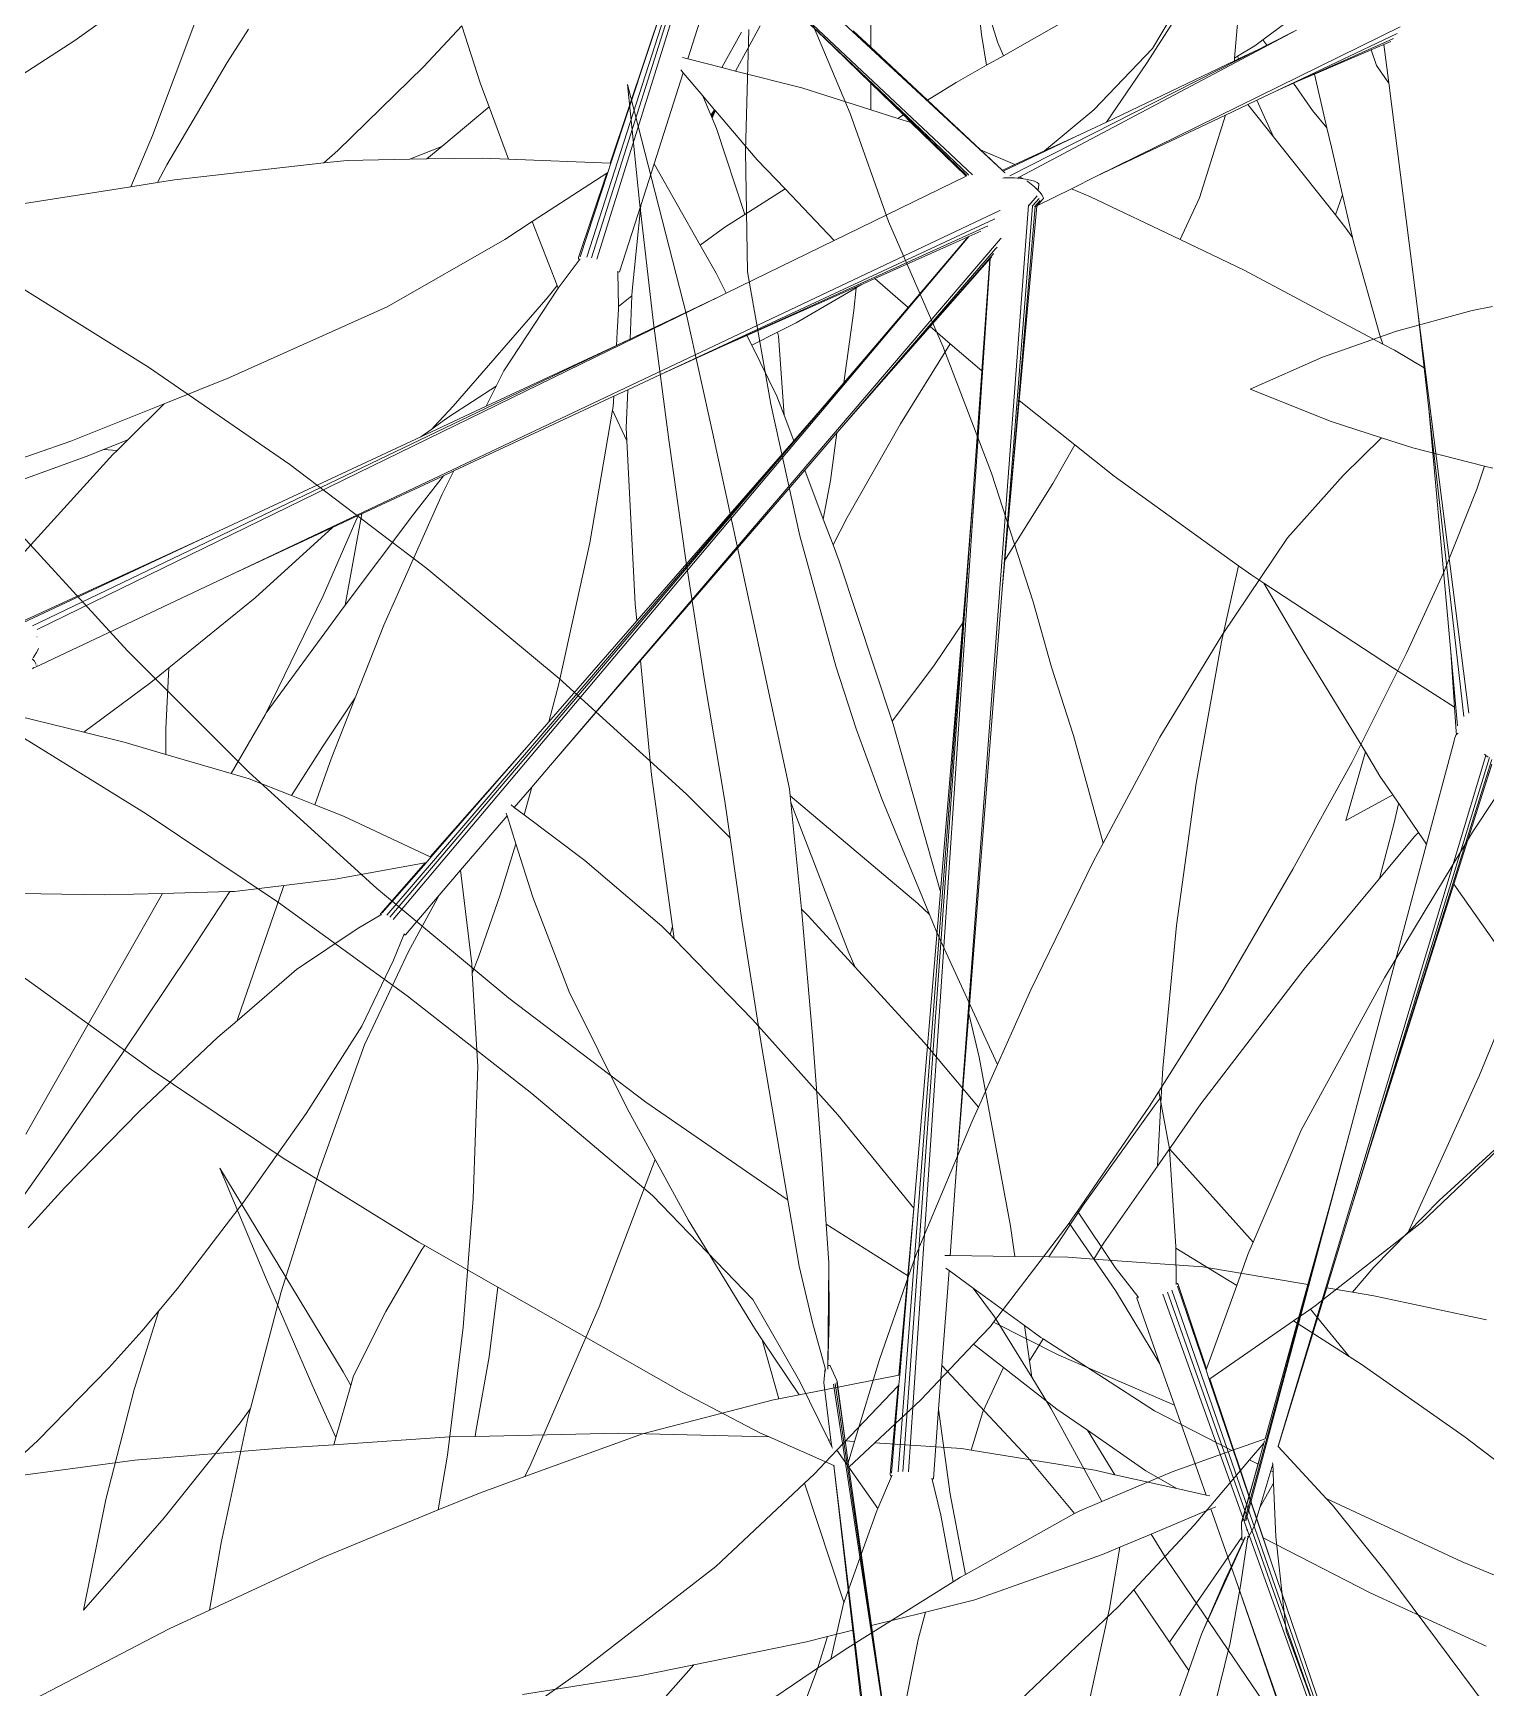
# Model space of a CAD drawing. Header units: millimetres. Extents: x 17 to 218440, y 21 to 53693.
# Drawn here: x 41311.8 to 41479, y 18580.3 to 18770.7 of the extents above; entities that cross this region are included whole.
import ezdxf

# ---------------------------------------------------------------- set-up
doc = ezdxf.new("R2010")
doc.units = ezdxf.units.MM
doc.header["$MEASUREMENT"] = 0
doc.layers.add('Edges', color=7, linetype='Continuous', lineweight=18)

# ---------------------------------------------------------------- blocks, each defined once
blk = doc.blocks.new('BAMBOOPLAN')
at = {"layer": 'Edges'}
for p, q in [((-4.2248, 10.5504), (-4.1004, 10.4109)), ((-4.3031, 10.4874), (-4.243, 10.2965)), ((-3.0276, 10.4385), (-2.998, 10.4555)), ((-3.1343, 10.366), (-3.0276, 10.4385)), ((-4.1004, 10.4109), (-3.9826, 10.2637)), ((-3.2353, 10.2854), (-3.1343, 10.366)), ((-4.4623, 10.3367), (-4.3805, 10.1607)), ((-4.2467, 10.01), (-4.4623, 10.3367)), ((-4.243, 10.2965), (-4.1749, 10.1099)), ((-3.9826, 10.2637), (-3.8317, 10.099)), ((-3.3306, 10.1968), (-3.2353, 10.2854)), ((-3.3306, 10.1968), (-3.1871, 10.1904)), ((-3.1871, 10.1904), (-3.1002, 10.192)), ((-3.1002, 10.192), (-3.1397, 10.1126)), ((-3.1002, 10.192), (-3.0463, 10.1929)), ((-3.0463, 10.1929), (-2.9252, 10.2031)), ((-2.9252, 10.2031), (-2.9108, 10.2043)), ((-2.9252, 10.2031), (-2.9248, 10.1633)), ((-4.3805, 10.1607), (-4.2954, 9.9837)), ((-2.9248, 10.1633), (-2.9312, 10.0162)), ((-4.1749, 10.1099), (-4.0677, 9.9163)), ((-3.8317, 10.099), (-3.6875, 9.9276)), ((-3.1397, 10.1126), (-3.1929, 9.986)), ((-4.2467, 10.01), (-4.1435, 9.8415)), ((-2.9312, 10.0162), (-2.9455, 9.8717)), ((-4.2954, 9.9837), (-4.2072, 9.8062)), ((-3.1929, 9.986), (-3.2424, 9.7989)), ((-4.0677, 9.9163), (-3.9521, 9.7275)), ((-3.6875, 9.9276), (-3.5536, 9.75)), ((-2.9455, 9.8717), (-2.9723, 9.6709)), ((-4.1435, 9.8415), (-4.0399, 9.6714)), ((-4.2072, 9.8062), (-4.1161, 9.6285)), ((-3.2424, 9.7989), (-3.2843, 9.6075)), ((-3.5536, 9.75), (-3.4904, 9.6583)), ((-2.7132, 9.7582), (-2.7473, 9.6276)), ((-3.9521, 9.7275), (-3.8258, 9.5441)), ((-5.3303, 9.7034), (-5.0553, 9.6403)), ((-4.0399, 9.6714), (-3.9361, 9.5002)), ((-2.9723, 9.6709), (-3.0067, 9.4733)), ((-5.0553, 9.6403), (-4.783, 9.5647)), ((-3.4904, 9.6583), (-3.4196, 9.5637)), ((-4.1161, 9.6285), (-4.0224, 9.4511)), ((-2.7473, 9.6276), (-2.8058, 9.3538)), ((-3.2843, 9.6075), (-3.3154, 9.4121)), ((-4.783, 9.5647), (-4.5142, 9.4767)), ((-3.4196, 9.5637), (-3.3154, 9.4121)), ((-3.8258, 9.5441), (-3.7605, 9.4574)), ((-3.9361, 9.5002), (-3.8325, 9.3283)), ((-4.5142, 9.4767), (-4.2495, 9.3766)), ((-3.0067, 9.4733), (-3.0507, 9.2487)), ((-4.0224, 9.4511), (-3.9263, 9.2744)), ((-3.7605, 9.4574), (-3.6836, 9.3626)), ((-3.3154, 9.4121), (-3.3208, 9.3779)), ((-4.2495, 9.3766), (-3.9897, 9.2646)), ((-3.3208, 9.3779), (-3.3494, 9.1451)), ((-3.6836, 9.3626), (-3.5474, 9.2081)), ((-2.8058, 9.3538), (-2.8537, 9.0724)), ((-5.1837, 9.3227), (-4.9354, 9.1878)), ((-3.8325, 9.3283), (-3.8277, 9.318)), ((-3.8277, 9.318), (-3.5713, 9.2187)), ((-3.8277, 9.318), (-3.8231, 9.3079)), ((-3.8231, 9.3079), (-3.6521, 9.1054)), ((-3.8231, 9.3079), (-3.7493, 9.1479)), ((-3.9897, 9.2646), (-3.8984, 9.2203)), ((-3.9263, 9.2744), (-3.8984, 9.2203)), ((-3.0507, 9.2487), (-3.0959, 9.0561)), ((-3.8984, 9.2203), (-3.8338, 9.0951)), ((-3.5713, 9.2187), (-3.5474, 9.2081)), ((-3.5474, 9.2081), (-3.5261, 9.1839)), ((-4.9354, 9.1878), (-4.681, 9.0642)), ((-3.5261, 9.1839), (-3.3618, 9.0121)), ((-2.5223, 9.176), (-2.6169, 8.9931)), ((-3.7493, 9.1479), (-3.7352, 9.141)), ((-3.7493, 9.1479), (-3.747, 9.1428)), ((-3.747, 9.1428), (-3.664, 8.9567)), ((-3.7352, 9.141), (-3.6345, 9.0863)), ((-3.3494, 9.1451), (-3.3611, 9.0115)), ((-3.8338, 9.0951), (-3.7394, 8.9173)), ((-3.6521, 9.1054), (-3.6345, 9.0863)), ((-4.681, 9.0642), (-4.4211, 8.9522)), ((-3.6345, 9.0863), (-3.4869, 9.0062)), ((-2.8537, 9.0724), (-2.8681, 8.8726)), ((-3.0959, 9.0561), (-3.1024, 9.0283)), ((-3.0959, 9.0561), (-3.0485, 8.9726)), ((-3.3611, 9.0115), (-3.3677, 8.9349)), ((-3.3618, 9.0121), (-3.3611, 9.0115)), ((-3.1024, 9.0283), (-3.158, 8.826)), ((-5.0748, 9.0022), (-4.8191, 8.9446)), ((-3.4869, 9.0062), (-3.3677, 8.9349)), ((-2.6169, 8.9931), (-2.7378, 8.8064)), ((-3.664, 8.9567), (-3.5837, 8.7704)), ((-3.0485, 8.9726), (-2.8681, 8.8726)), ((-3.0485, 8.9726), (-3.048, 8.9718)), ((-3.048, 8.9718), (-2.9858, 8.824)), ((-4.8191, 8.9446), (-4.5659, 8.8777)), ((-4.4211, 8.9522), (-4.1564, 8.8521)), ((-3.3677, 8.9349), (-3.3699, 8.9099)), ((-3.7394, 8.9173), (-3.6139, 8.6881)), ((-3.3699, 8.9099), (-3.3854, 8.6721)), ((-4.5659, 8.8777), (-4.3157, 8.8016)), ((-4.1564, 8.8521), (-3.8876, 8.7641)), ((-2.8697, 8.8506), (-2.8705, 8.7963)), ((-2.8681, 8.8726), (-2.8697, 8.8506)), ((-3.158, 8.826), (-3.1617, 8.8126)), ((-3.158, 8.826), (-3.0689, 8.7591)), ((-2.9858, 8.824), (-2.985, 8.8218)), ((-2.985, 8.8218), (-2.8705, 8.7963)), ((-2.985, 8.8218), (-2.966, 8.7675)), ((-4.3157, 8.8016), (-4.0691, 8.7164)), ((-3.1647, 8.8033), (-3.2286, 8.6085)), ((-3.1617, 8.8126), (-3.1647, 8.8033)), ((-3.1647, 8.8033), (-3.0564, 8.7235)), ((-2.8705, 8.7963), (-2.8727, 8.6503)), ((-2.7432, 8.799), (-2.7634, 8.7714)), ((-2.7378, 8.8064), (-2.7432, 8.799)), ((-2.7432, 8.799), (-2.6574, 8.7462)), ((-3.5837, 8.7704), (-3.5416, 8.6712)), ((-2.9634, 8.7674), (-2.966, 8.7675)), ((-2.966, 8.7675), (-2.9652, 8.7651)), ((-2.9619, 8.7661), (-2.9634, 8.7674)), ((-2.9619, 8.7661), (-2.8727, 8.6503)), ((-2.7634, 8.7714), (-2.8621, 8.6365)), ((-2.7634, 8.7714), (-2.6574, 8.7462)), ((-3.8876, 8.7641), (-3.6154, 8.6885)), ((-3.0689, 8.7591), (-3.0185, 8.726)), ((-1.7285, 7.1836), (-2.9809, 8.7428)), ((-1.974, 7.4927), (-2.9743, 8.7488)), ((-2.0657, 7.6089), (-2.9687, 8.7544)), ((-2.9623, 8.7634), (-2.8727, 8.648)), ((-2.6574, 8.7462), (-2.6347, 8.7407)), ((-2.6347, 8.7407), (-2.4338, 8.6832)), ((-4.0691, 8.7164), (-3.8268, 8.6225)), ((-3.0564, 8.7235), (-2.9479, 8.6334)), ((-3.0189, 8.7231), (-3.0185, 8.726)), ((-3.0189, 8.7231), (-2.9479, 8.6334)), ((-3.0185, 8.726), (-3.0167, 8.7248)), ((-3.6154, 8.6885), (-3.6139, 8.6881)), ((-3.6139, 8.6881), (-3.5608, 8.5914)), ((-2.4338, 8.6832), (-2.3268, 8.6473)), ((-3.5416, 8.6712), (-3.3856, 8.6348)), ((-3.5416, 8.6712), (-3.5168, 8.6128)), ((-3.3854, 8.6721), (-3.3856, 8.6348)), ((-3.3856, 8.6348), (-3.3862, 8.4892)), ((-2.9479, 8.6334), (-2.9032, 8.5769)), ((-2.8727, 8.6503), (-2.8727, 8.648)), ((-2.8727, 8.648), (-2.8629, 8.6354)), ((-2.8621, 8.6365), (-2.8629, 8.6354)), ((-2.8629, 8.6354), (-2.6663, 8.3823)), ((-2.8621, 8.6365), (-2.6939, 8.4181)), ((-4.9245, 8.6254), (-4.6742, 8.5493)), ((-3.8268, 8.6225), (-3.6153, 8.5147)), ((-3.5168, 8.6128), (-3.4618, 8.4476)), ((-3.5168, 8.6128), (-3.4854, 8.5232)), ((-3.2286, 8.6085), (-3.2314, 8.6002)), ((-3.2286, 8.6085), (-3.1094, 8.5925)), ((-3.5608, 8.5914), (-3.51, 8.5113)), ((-3.2314, 8.6002), (-3.2481, 8.5635)), ((-3.1094, 8.5925), (-2.9032, 8.5769)), ((-2.9032, 8.5769), (-2.8058, 8.4539)), ((-4.6742, 8.5493), (-4.421, 8.4823)), ((-3.2481, 8.5635), (-3.3004, 8.4491)), ((-3.2481, 8.5635), (-3.189, 8.5434)), ((-3.4854, 8.5232), (-3.4631, 8.4526)), ((-3.189, 8.5434), (-3.1975, 8.4637)), ((-3.189, 8.5434), (-3.0837, 8.5076)), ((-3.6153, 8.5147), (-3.4979, 8.4125)), ((-3.51, 8.5113), (-3.4661, 8.4466)), ((-3.0837, 8.5076), (-3.0251, 8.4911)), ((-4.421, 8.4823), (-4.1654, 8.4247)), ((-3.3862, 8.4892), (-3.3807, 8.3484)), ((-3.0251, 8.4911), (-2.9586, 8.4365)), ((-3.0251, 8.4911), (-2.9124, 8.4593)), ((-3.4601, 8.4239), (-3.4661, 8.4466)), ((-3.4661, 8.4466), (-3.4649, 8.4449)), ((-3.4641, 8.4436), (-3.4634, 8.4426)), ((-3.4625, 8.4529), (-3.4631, 8.4526)), ((-3.4631, 8.4526), (-3.4611, 8.4465)), ((-3.4616, 8.4531), (-3.4625, 8.4529)), ((-3.4607, 8.4532), (-3.4616, 8.4531)), ((-3.4601, 8.4532), (-3.4607, 8.4532)), ((-3.4596, 8.453), (-3.4601, 8.4532)), ((-3.441, 8.4337), (-3.4596, 8.453)), ((-3.3004, 8.4491), (-3.3488, 8.3572)), ((-3.1975, 8.4637), (-3.1952, 8.3976)), ((-2.9586, 8.4365), (-2.8548, 8.4483)), ((-2.9124, 8.4593), (-2.8548, 8.4483)), ((-2.8548, 8.4483), (-2.8058, 8.4539)), ((-2.8058, 8.4539), (-2.7994, 8.4546)), ((-2.7907, 8.4348), (-2.784, 8.4408)), ((-4.5141, 8.433), (-4.3849, 8.2882)), ((-4.2133, 8.1825), (-4.5141, 8.433)), ((-4.1564, 8.4147), (-4.1791, 8.299)), ((-4.1654, 8.4247), (-4.1543, 8.4227)), ((-4.1543, 8.4227), (-4.1564, 8.4147)), ((-4.1543, 8.4227), (-4.0182, 8.3972)), ((-3.4979, 8.4125), (-3.4225, 8.337)), ((-3.4601, 8.4253), (-3.46, 8.4252)), ((-3.4601, 8.4239), (-3.4184, 8.3381)), ((-3.1373, 7.8418), (-3.4442, 8.4264)), ((-3.1925, 7.9479), (-3.4423, 8.4281)), ((-3.4403, 8.4326), (-3.441, 8.4337)), ((-3.4403, 8.4326), (-3.3957, 8.3443)), ((-3.4403, 8.4313), (-3.3887, 8.3305)), ((-3.1952, 8.3976), (-2.9918, 8.4327)), ((-2.9918, 8.4327), (-2.9586, 8.4365)), ((-2.8701, 8.3638), (-2.7907, 8.4348)), ((-2.7907, 8.4348), (-2.715, 8.3392)), ((-2.6939, 8.4181), (-2.4979, 8.3897)), ((-2.6939, 8.4181), (-2.6663, 8.3823)), ((-4.0182, 8.3972), (-3.9942, 8.2843)), ((-3.6753, 8.3328), (-4.0182, 8.3972)), ((-3.3488, 8.3572), (-3.211, 8.3949)), ((-3.211, 8.3949), (-3.1952, 8.3976)), ((-2.4979, 8.3897), (-2.2889, 8.3692)), ((-3.3488, 8.3572), (-3.3759, 8.3056)), ((-2.9116, 8.3266), (-2.8701, 8.3638)), ((-2.8701, 8.3638), (-2.8313, 8.3319)), ((-2.6663, 8.3823), (-2.3734, 8.0051)), ((-3.6753, 8.3328), (-3.5314, 8.3111)), ((-3.4225, 8.337), (-3.4184, 8.3381)), ((-3.4225, 8.337), (-3.4135, 8.328)), ((-3.4184, 8.3381), (-3.4135, 8.328)), ((-3.3957, 8.3443), (-3.3807, 8.3484)), ((-3.3957, 8.3443), (-3.3887, 8.3305)), ((-3.3887, 8.3305), (-3.3793, 8.3122)), ((-3.3807, 8.3484), (-3.3793, 8.3122)), ((-2.8313, 8.3319), (-2.6047, 8.1624)), ((-2.715, 8.3392), (-2.5436, 8.1209)), ((-2.715, 8.3392), (-1.7153, 7.0763)), ((-3.7515, 8.2349), (-3.5164, 8.3099)), ((-3.5314, 8.3111), (-3.5164, 8.3099)), ((-3.5164, 8.3099), (-3.4002, 8.3002)), ((-3.4135, 8.328), (-3.4119, 8.3264)), ((-3.3793, 8.3122), (-3.3775, 8.3087)), ((-3.3759, 8.3056), (-3.3761, 8.3053)), ((-3.3759, 8.3056), (-3.2559, 8.0715)), ((-3.1088, 8.1671), (-2.9348, 8.3058)), ((-2.9348, 8.3058), (-2.9116, 8.3266)), ((-2.9116, 8.3266), (-2.8952, 8.2256)), ((-4.3849, 8.2882), (-4.2524, 8.1433)), ((-4.1791, 8.299), (-4.195, 8.1818)), ((-3.9942, 8.2843), (-3.9756, 8.1643)), ((-3.4002, 8.3002), (-3.4, 8.3001)), ((-3.4002, 8.3002), (-3.2824, 8.0542)), ((-3.4, 8.3001), (-2.8817, 7.2329)), ((-3.4, 8.3001), (-3.3989, 8.3001)), ((-3.9735, 8.1529), (-3.7515, 8.2349)), ((-2.8952, 8.2256), (-2.8712, 8.0265)), ((-4.2133, 8.1825), (-4.1941, 8.1654)), ((-4.195, 8.1818), (-4.1941, 8.1654)), ((-3.1793, 8.1213), (-3.1088, 8.1671)), ((-4.2524, 8.1433), (-4.1896, 8.0764)), ((-4.1941, 8.1654), (-4.1896, 8.0764)), ((-4.0129, 8.1383), (-3.9735, 8.1529)), ((-3.9756, 8.1643), (-3.9735, 8.1529)), ((-4.1889, 8.0641), (-4.0129, 8.1383)), ((-3.2559, 8.0715), (-3.1793, 8.1213)), ((-3.1793, 8.1213), (-3.1757, 8.0749)), ((-4.2697, 8.03), (-4.1889, 8.0641)), ((-4.1896, 8.0764), (-4.1889, 8.0641)), ((-3.2559, 8.0715), (-3.1925, 7.9479)), ((-3.1757, 8.0749), (-3.1464, 7.8593)), ((-4.4898, 7.9332), (-4.2697, 8.03)), ((-3.3481, 8.0115), (-3.3185, 8.0308)), ((-3.3185, 8.0308), (-3.2824, 8.0542)), ((-3.3185, 8.0308), (-3.3165, 7.9769)), ((-3.2824, 8.0542), (-3.2289, 7.9426)), ((-3.5108, 7.9151), (-3.3481, 8.0115)), ((-3.3165, 7.9769), (-3.3208, 7.8234)), ((-4.7045, 7.8253), (-4.4898, 7.9332)), ((-3.589, 7.8688), (-3.5108, 7.9151)), ((-3.5108, 7.9151), (-3.5733, 7.7645)), ((-3.7612, 7.7772), (-3.589, 7.8688)), ((2.5877, -3.6467), (1.5447, -2.6785)), ((1.7662, -2.9263), (2.5387, -3.654)), ((2.0851, -3.2292), (1.9045, -3.7893)), ((2.0892, -3.233), (1.9123, -3.7908)), ((2.0944, -3.2379), (1.9209, -3.793)), ((2.5538, -3.4233), (2.5417, -3.3131)), ((2.5807, -3.4372), (2.5417, -3.3131)), ((1.0626, -3.4329), (1.2178, -3.322)), ((1.9443, -3.6351), (2.0449, -3.3308)), ((2.0706, -3.4634), (2.1078, -3.3472)), ((1.943, -3.635), (2.0306, -3.3736)), ((2.3714, -3.4442), (2.3713, -3.3629)), ((2.6445, -3.4274), (2.7658, -3.3579)), ((1.1903, -3.5896), (1.2646, -3.391)), ((2.3112, -3.4448), (2.2424, -3.3785)), ((2.2424, -3.3785), (2.5325, -3.6541)), ((2.8261, -3.4696), (2.8721, -3.3977)), ((2.8351, -3.4466), (2.867, -3.3918)), ((2.97, -3.462), (2.9762, -3.3864)), ((3.0166, -3.4321), (3.0794, -3.3855)), ((1.3129, -3.4692), (1.3481, -3.4148)), ((1.6358, -3.4767), (1.699, -3.4092)), ((1.7297, -3.5043), (1.699, -3.4092)), ((2.1266, -3.4776), (2.1592, -3.4194)), ((2.1493, -3.4834), (2.1899, -3.4092)), ((2.3714, -3.4442), (2.3427, -3.4173)), ((2.5621, -3.474), (2.5538, -3.4233)), ((2.5897, -3.4583), (2.6445, -3.4274)), ((3.0717, -3.4161), (2.6154, -3.6581)), ((2.7429, -3.6564), (3.2422, -3.4106)), ((3.0717, -3.4161), (3.0228, -3.441)), ((3.0379, -3.5164), (3.2359, -3.4224)), ((3.2359, -3.4224), (3.237, -3.4219)), ((0.9024, -3.5367), (1.0626, -3.4329)), ((2.5297, -3.6554), (2.3112, -3.4448)), ((2.3714, -3.5034), (2.3112, -3.4448)), ((2.4646, -3.5314), (2.3714, -3.4442)), ((2.5897, -3.4583), (2.5807, -3.4372)), ((3.0091, -3.448), (2.6005, -3.656)), ((2.7382, -3.5473), (2.8351, -3.4466)), ((2.9746, -3.4592), (3.0031, -3.4421)), ((2.9765, -3.4635), (3.0091, -3.448)), ((3.0031, -3.4421), (3.0166, -3.4321)), ((3.0228, -3.441), (3.0091, -3.448)), ((3.0228, -3.441), (3.0166, -3.4321)), ((3.2302, -3.4304), (3.0741, -3.5002)), ((3.1943, -3.4487), (3.1012, -3.4886)), ((3.2155, -3.4396), (3.1943, -3.4487)), ((3.1943, -3.4487), (3.2032, -3.4745)), ((3.2268, -3.4348), (3.2155, -3.4396)), ((3.2155, -3.4396), (3.2235, -3.5026)), ((3.2313, -3.43), (3.2302, -3.4304)), ((1.214, -3.6377), (1.3129, -3.4692)), ((1.4953, -3.614), (1.6358, -3.4767)), ((2.0632, -3.4865), (2.059, -3.4816)), ((2.0706, -3.4634), (2.0619, -3.4612)), ((2.1266, -3.4776), (2.0706, -3.4634)), ((2.1493, -3.4834), (2.1266, -3.4776)), ((2.2581, -3.5111), (2.1493, -3.4834)), ((2.5118, -3.5024), (2.5621, -3.474)), ((2.5621, -3.474), (2.5897, -3.4583)), ((2.7592, -3.5673), (2.9696, -3.4668)), ((2.7592, -3.5673), (2.8261, -3.4696)), ((2.9696, -3.4668), (2.97, -3.462)), ((2.9696, -3.4668), (2.9765, -3.4635)), ((2.97, -3.462), (2.9746, -3.4592)), ((2.9765, -3.4635), (2.9746, -3.4592)), ((3.2032, -3.4745), (3.222, -3.5014)), ((1.7439, -3.5424), (1.7297, -3.5043)), ((2.0154, -3.6359), (2.0632, -3.4865)), ((2.0952, -3.5241), (2.0632, -3.4865)), ((2.3715, -3.547), (2.2581, -3.5111)), ((2.3715, -3.547), (2.3714, -3.5034)), ((2.4251, -3.5557), (2.3714, -3.5034)), ((2.4646, -3.5314), (2.5118, -3.5024)), ((3.0667, -3.5035), (3.0379, -3.5164)), ((3.0741, -3.5002), (3.0667, -3.5035)), ((3.0982, -3.5484), (3.0667, -3.5035)), ((3.1012, -3.4886), (3.0741, -3.5002)), ((3.1216, -3.5768), (3.1012, -3.4886)), ((3.222, -3.5014), (3.2235, -3.5026)), ((3.2235, -3.5026), (3.2712, -3.8791)), ((2.1147, -3.5471), (2.0952, -3.5241)), ((2.1087, -3.556), (2.0952, -3.5241)), ((2.5518, -3.613), (2.4646, -3.5314)), ((2.9549, -3.5558), (2.9919, -3.5382)), ((2.9919, -3.5382), (3.0067, -3.5312)), ((3.0341, -3.5916), (2.9919, -3.5382)), ((3.0067, -3.5312), (3.0379, -3.5164)), ((3.0193, -3.5595), (3.0067, -3.5312)), ((1.666, -3.6074), (1.7439, -3.5424)), ((1.776, -3.6282), (1.7439, -3.5424)), ((2.1087, -3.556), (2.1147, -3.5471)), ((2.1096, -3.558), (2.1087, -3.556)), ((2.1159, -3.5485), (2.1096, -3.558)), ((2.1103, -3.5597), (2.1096, -3.558)), ((2.1137, -3.5545), (2.1103, -3.5597)), ((2.1109, -3.5611), (2.1103, -3.5597)), ((2.1109, -3.5611), (2.1137, -3.5545)), ((2.1181, -3.578), (2.1109, -3.5611)), ((2.1137, -3.5545), (2.1161, -3.5488)), ((2.1159, -3.5485), (2.1147, -3.5471)), ((2.1161, -3.5488), (2.1159, -3.5485)), ((2.1845, -3.6292), (2.1161, -3.5488)), ((2.4163, -3.5612), (2.3715, -3.547)), ((2.4163, -3.5612), (2.4251, -3.5557)), ((2.4377, -3.568), (2.4163, -3.5612)), ((2.4377, -3.568), (2.4251, -3.5557)), ((2.6575, -3.6148), (2.7382, -3.5473)), ((2.7429, -3.6564), (2.9549, -3.5558)), ((2.9119, -3.6919), (2.9549, -3.5558)), ((3.0341, -3.5916), (3.0193, -3.5595)), ((3.1216, -3.5768), (3.0982, -3.5484)), ((1.1544, -3.6739), (1.1903, -3.5896)), ((2.1644, -3.7194), (2.1181, -3.578)), ((2.5282, -3.6561), (2.4377, -3.568)), ((2.5895, -3.6483), (2.7078, -3.5918)), ((2.6575, -3.6148), (2.7078, -3.5918)), ((2.7078, -3.5918), (2.7592, -3.5673)), ((3.1356, -3.7202), (3.0341, -3.5916)), ((3.129, -3.6085), (3.1216, -3.5768)), ((1.4723, -3.6346), (1.4953, -3.614)), ((1.6147, -3.6279), (1.666, -3.6074)), ((1.6413, -3.628), (1.666, -3.6074)), ((2.6086, -3.6373), (2.5518, -3.613)), ((2.5877, -3.6467), (2.5518, -3.613)), ((2.6086, -3.6373), (2.6575, -3.6148)), ((3.1474, -3.6873), (3.129, -3.6085)), ((1.1986, -3.667), (1.214, -3.6377)), ((1.2266, -3.6626), (1.4723, -3.6346)), ((1.4723, -3.6346), (1.5102, -3.6303)), ((1.5102, -3.6303), (1.6133, -3.6285)), ((1.6133, -3.6285), (1.6147, -3.6279)), ((1.6133, -3.6285), (1.6413, -3.628)), ((1.6413, -3.628), (1.7326, -3.6265)), ((1.7326, -3.6265), (1.776, -3.6282)), ((1.776, -3.6282), (1.943, -3.635)), ((1.9393, -3.6503), (1.9443, -3.6351)), ((1.943, -3.635), (1.9443, -3.6351)), ((1.9934, -3.7046), (2.0154, -3.6359)), ((2.0911, -3.7696), (2.0154, -3.6359)), ((2.2305, -3.6774), (2.1845, -3.6292)), ((2.5878, -3.6468), (2.5877, -3.6467)), ((2.5878, -3.6468), (2.6086, -3.6373)), ((2.5895, -3.6483), (2.5878, -3.6468)), ((0.9516, -3.7055), (1.1544, -3.6739)), ((1.1544, -3.6739), (1.1986, -3.667)), ((1.1986, -3.667), (1.2266, -3.6626)), ((1.8149, -3.7311), (1.9374, -3.6515)), ((1.891, -3.7901), (1.9374, -3.6515)), ((1.8934, -3.789), (1.9393, -3.6503)), ((1.9374, -3.6515), (1.9393, -3.6503)), ((2.5282, -3.6561), (2.3112, -3.762)), ((2.5285, -3.6559), (2.5282, -3.6561)), ((2.5325, -3.6541), (2.5327, -3.6543)), ((2.5327, -3.6543), (2.5328, -3.6544)), ((2.5387, -3.654), (2.5388, -3.654)), ((2.5907, -3.6593), (2.5887, -3.6596)), ((2.5917, -3.6504), (2.5895, -3.6483)), ((2.5948, -3.6591), (2.5907, -3.6593)), ((2.5917, -3.6504), (2.5924, -3.651)), ((2.5988, -3.659), (2.5948, -3.6591)), ((2.6079, -3.6592), (2.5988, -3.659)), ((2.6126, -3.6596), (2.6079, -3.6592)), ((2.6148, -3.6584), (2.6126, -3.6596)), ((2.614, -3.6597), (2.6126, -3.6596)), ((2.6172, -3.6599), (2.614, -3.6597)), ((2.6143, -3.659), (2.6148, -3.6584)), ((2.6148, -3.6584), (2.6151, -3.6581)), ((2.6154, -3.6581), (2.6151, -3.6581)), ((2.6173, -3.6582), (2.6154, -3.6581)), ((2.6229, -3.6607), (2.6172, -3.6599)), ((2.6207, -3.6595), (2.6173, -3.6582)), ((2.6229, -3.6607), (2.6207, -3.6595)), ((2.6262, -3.6612), (2.6229, -3.6607)), ((2.6342, -3.6627), (2.6262, -3.6612)), ((2.6301, -3.6653), (2.6283, -3.6641)), ((2.6355, -3.6694), (2.6301, -3.6653)), ((2.6408, -3.6646), (2.6342, -3.6627)), ((2.6408, -3.674), (2.6355, -3.6694)), ((2.6454, -3.6667), (2.6408, -3.6646)), ((2.6445, -3.6776), (2.6408, -3.674)), ((2.6478, -3.6687), (2.6454, -3.6667)), ((2.6469, -3.6801), (2.6477, -3.6706)), ((2.6477, -3.6706), (2.6478, -3.6687)), ((2.7014, -3.6769), (2.7429, -3.6564)), ((2.1644, -3.7194), (2.2305, -3.6774)), ((2.3112, -3.762), (2.2305, -3.6774)), ((2.6317, -3.7045), (2.6451, -3.6888)), ((2.6375, -3.7053), (2.6483, -3.6928)), ((2.6502, -3.6961), (2.6409, -3.7066)), ((2.6446, -3.6763), (2.6445, -3.6776)), ((2.6457, -3.6788), (2.6445, -3.6776)), ((2.6507, -3.6984), (2.6445, -3.7054)), ((2.6455, -3.7044), (2.7014, -3.6769)), ((2.6498, -3.6995), (2.6455, -3.7044)), ((2.6468, -3.68), (2.6457, -3.6788)), ((2.647, -3.6784), (2.6468, -3.68)), ((2.6469, -3.6801), (2.6468, -3.68)), ((2.6499, -3.6833), (2.6469, -3.6801)), ((2.6498, -3.6995), (2.6545, -3.694)), ((2.653, -3.6873), (2.6499, -3.6833)), ((2.6549, -3.6906), (2.653, -3.6873)), ((2.6545, -3.694), (2.6554, -3.6929)), ((2.6554, -3.6929), (2.6549, -3.6906)), ((2.7327, -3.6902), (2.7014, -3.6769)), ((2.8803, -3.7606), (2.7327, -3.6902)), ((2.8803, -3.7606), (2.9119, -3.6919)), ((3.1356, -3.7202), (3.1474, -3.6873)), ((3.1638, -3.7572), (3.1474, -3.6873)), ((1.3179, -4.3126), (2.584, -3.7127)), ((1.9585, -3.8135), (1.9934, -3.7046)), ((1.9791, -3.8449), (1.9934, -3.7046)), ((2.0249, -3.983), (2.5743, -3.7268)), ((2.1314, -3.7404), (2.1644, -3.7194)), ((2.5111, -5.3102), (2.6311, -3.704)), ((2.5743, -3.7268), (2.5748, -3.7266)), ((2.584, -3.7127), (2.5841, -3.7127)), ((2.5879, -4.336), (2.6375, -3.7058)), ((2.642, -3.7063), (2.6, -4.1953)), ((2.6154, -4.0253), (2.6445, -3.7054)), ((2.6311, -3.704), (2.6311, -3.7035)), ((2.6316, -3.7046), (2.6317, -3.7045)), ((2.6372, -3.7057), (2.6375, -3.7053)), ((2.6375, -3.7058), (2.6376, -3.7053)), ((2.6409, -3.7066), (2.6408, -3.7068)), ((2.6421, -3.7061), (2.642, -3.7063)), ((2.6442, -3.7057), (2.6433, -3.7068)), ((2.6442, -3.7057), (2.6445, -3.7054)), ((2.6455, -3.7044), (2.6445, -3.7054)), ((3.1526, -3.7416), (3.1356, -3.7202)), ((2.5327, -3.7556), (1.5861, -4.8791)), ((1.7695, -3.7607), (1.8149, -3.7311)), ((1.8559, -3.836), (1.8149, -3.7311)), ((2.0911, -3.7696), (2.1314, -3.7404)), ((2.5632, -3.7386), (2.1304, -3.9351)), ((2.5318, -3.7561), (2.3781, -3.8246)), ((2.5318, -3.7561), (2.4331, -3.8722)), ((2.5327, -3.7556), (2.5318, -3.7561)), ((2.5527, -3.7467), (2.5327, -3.7556)), ((2.5638, -3.7383), (2.5632, -3.7386)), ((3.1638, -3.7572), (3.1526, -3.7416)), ((1.5764, -3.871), (1.7695, -3.7607)), ((1.8447, -4.625), (2.5849, -3.7592)), ((2.1173, -3.8159), (2.0911, -3.7696)), ((2.3112, -3.762), (2.1335, -3.8488)), ((2.3233, -4.0699), (2.5767, -3.7759)), ((2.5767, -3.7759), (2.5775, -3.7749)), ((2.5775, -3.7749), (2.5792, -3.773)), ((2.5849, -3.7592), (2.5858, -3.7582)), ((2.9855, -3.8107), (2.8803, -3.7606)), ((3.1655, -3.7644), (3.1638, -3.7572)), ((3.2089, -3.9178), (3.1655, -3.7644)), ((1.8576, -3.8404), (1.8921, -3.7943)), ((1.891, -3.7901), (1.8908, -3.7921)), ((1.8908, -3.7921), (1.8921, -3.7943)), ((1.8921, -3.7943), (1.8936, -3.7923)), ((2.5724, -3.785), (2.393, -3.9902)), ((2.5681, -3.7919), (2.4334, -5.7873)), ((2.5676, -3.7924), (2.4695, -3.9036)), ((2.5676, -3.7924), (2.5544, -3.9769)), ((2.5681, -3.7919), (2.5676, -3.7924)), ((2.57, -3.7897), (2.5681, -3.7919)), ((2.5735, -3.7838), (2.5724, -3.785)), ((3.2139, -3.9327), (2.9855, -3.8107)), ((1.8408, -3.8549), (1.8559, -3.836)), ((1.8576, -3.8404), (1.8559, -3.836)), ((1.9558, -3.8148), (1.9558, -3.8126)), ((1.9585, -3.8135), (1.9558, -3.8148)), ((1.9564, -3.8708), (1.9558, -3.8148)), ((2.1335, -3.8488), (2.1173, -3.8159)), ((2.3589, -3.8332), (2.1679, -3.9184)), ((2.3473, -3.8399), (2.3589, -3.8332)), ((2.3781, -3.8246), (2.3589, -3.8332)), ((2.4331, -3.8722), (2.3781, -3.8246)), ((2.1238, -3.8535), (1.0004, -4.402)), ((1.6848, -4.0348), (1.8408, -3.8549)), ((1.7682, -3.9763), (1.8562, -3.8423)), ((1.8562, -3.8423), (1.8576, -3.8404)), ((1.9564, -3.8708), (1.9787, -3.8532)), ((1.9756, -3.9244), (1.9787, -3.8532)), ((1.9787, -3.8532), (1.9791, -3.8449)), ((2.1238, -3.8535), (1.9962, -3.9147)), ((2.1335, -3.8488), (2.1238, -3.8535)), ((2.2487, -3.8975), (2.3473, -3.8399)), ((2.3438, -3.8772), (2.3473, -3.8399)), ((1.316, -3.9881), (1.5764, -3.871)), ((1.9544, -3.9131), (1.9564, -3.8751)), ((1.9564, -3.8751), (1.9564, -3.8708)), ((2.3273, -3.9962), (2.3438, -3.8772)), ((2.4331, -3.8722), (2.3606, -3.9574)), ((3.2712, -3.8791), (3.2818, -3.9718)), ((3.2712, -3.8791), (3.355, -4.5397)), ((1.9962, -3.9147), (0.993, -4.396)), ((1.9533, -3.9348), (1.9544, -3.9131)), ((1.9756, -3.9244), (1.9962, -3.9147)), ((2.1679, -3.9184), (2.1304, -3.9351)), ((2.1758, -3.9345), (2.1679, -3.9184)), ((2.1758, -3.9345), (2.2182, -3.913)), ((2.2182, -3.913), (2.2487, -3.8975)), ((2.22, -3.9194), (2.2182, -3.913)), ((2.2289, -4.0493), (2.22, -3.9194)), ((2.4695, -3.9036), (2.393, -3.9902)), ((2.5023, -3.9319), (2.4695, -3.9036)), ((3.2139, -3.9327), (3.2089, -3.9178)), ((1.739, -4.0349), (1.9533, -3.9348)), ((1.9533, -3.9348), (1.9672, -3.9282)), ((1.9672, -3.9282), (1.9756, -3.9244)), ((2.1304, -3.9351), (2.0249, -3.983)), ((2.2172, -4.0184), (2.1758, -3.9345)), ((2.4202, -4.0636), (2.5023, -3.9319)), ((2.5541, -3.9766), (2.5023, -3.9319)), ((3.2327, -3.9427), (3.2139, -3.9327)), ((3.2818, -3.9718), (3.2327, -3.9427)), ((2.3606, -3.9574), (1.5807, -4.875)), ((2.3606, -3.9574), (2.3273, -3.9962)), ((3.2818, -3.9718), (3.2895, -4.0392)), ((1.2097, -4.0307), (1.316, -3.9881)), ((1.7554, -4.0019), (1.7682, -3.9763)), ((1.9719, -4.0077), (2.0249, -3.983)), ((2.3273, -3.9962), (2.2884, -4.0416)), ((2.393, -3.9902), (2.3233, -4.0699)), ((2.5544, -3.9769), (2.5394, -4.1856)), ((2.5544, -3.9769), (2.5541, -3.9766)), ((1.6775, -4.0523), (1.7554, -4.0019)), ((1.6859, -4.141), (1.9489, -4.0184)), ((1.739, -4.0349), (1.7554, -4.0019)), ((1.948, -4.0352), (1.9489, -4.0184)), ((1.9489, -4.0184), (1.9719, -4.0077)), ((1.9691, -4.0705), (1.9719, -4.0077)), ((2.2289, -4.0493), (2.2172, -4.0184)), ((2.6154, -4.0253), (2.6, -4.1953)), ((2.7071, -4.0981), (2.6154, -4.0253)), ((1.0561, -4.0922), (1.2097, -4.0307)), ((1.1498, -4.0899), (1.2097, -4.0307)), ((2.2884, -4.0416), (1.5758, -4.8718)), ((1.6317, -4.085), (1.739, -4.0349)), ((1.6533, -4.0682), (1.6848, -4.0348)), ((1.6564, -4.0674), (1.6775, -4.0523)), ((1.9096, -4.2593), (1.9469, -4.0415)), ((1.9469, -4.0415), (1.948, -4.0352)), ((1.9702, -4.0914), (1.9469, -4.0415)), ((2.2448, -4.0916), (2.2289, -4.0493)), ((2.2448, -4.0916), (2.2884, -4.0416)), ((3.3256, -4.4392), (3.2895, -4.0392)), ((3.2895, -4.0392), (3.3471, -4.5449)), ((1.6317, -4.085), (1.6495, -4.0723)), ((1.6495, -4.0723), (1.6564, -4.0674)), ((1.6495, -4.0723), (1.6533, -4.0682)), ((1.6533, -4.0682), (1.6564, -4.0674)), ((1.9702, -4.0914), (1.9691, -4.0705)), ((2.263, -4.1397), (2.316, -4.0783)), ((2.3052, -4.1571), (2.316, -4.0783)), ((2.316, -4.0783), (2.3233, -4.0699)), ((2.3326, -4.2179), (2.4202, -4.0636)), ((0.9286, -4.1366), (1.0561, -4.0922)), ((1.0855, -4.1159), (1.1097, -4.1061)), ((1.1097, -4.1061), (1.1498, -4.0899)), ((1.1097, -4.1061), (1.1321, -4.1074)), ((1.1253, -4.1141), (1.1321, -4.1074)), ((1.1321, -4.1074), (1.1498, -4.0899)), ((1.2835, -4.2476), (1.6317, -4.085)), ((1.9843, -4.3598), (1.9702, -4.0914)), ((1.9869, -4.3877), (2.2448, -4.0916)), ((2.671, -4.1616), (2.7071, -4.0981)), ((2.7721, -4.1497), (2.7071, -4.0981)), ((0.9028, -4.1823), (1.0855, -4.1159)), ((0.9748, -4.2799), (1.1253, -4.1141)), ((1.5348, -4.2115), (1.6686, -4.1491)), ((1.6203, -4.2116), (1.6686, -4.1491)), ((1.6666, -4.1796), (1.6859, -4.141)), ((1.6686, -4.1491), (1.6859, -4.141)), ((1.993, -4.453), (2.263, -4.1397)), ((2.2935, -4.2203), (2.263, -4.1397)), ((2.2935, -4.2203), (2.3052, -4.1571)), ((2.592, -4.2882), (2.671, -4.1616)), ((2.9762, -4.2972), (2.7721, -4.1497)), ((1.5709, -4.3951), (1.6666, -4.1796)), ((2.5394, -4.1856), (2.4244, -5.7871)), ((2.5394, -4.1856), (2.5281, -4.3331)), ((1.471, -4.3467), (1.5283, -4.2145)), ((1.4864, -4.234), (1.5283, -4.2145)), ((1.5073, -4.3619), (1.5348, -4.2115)), ((1.5073, -4.3619), (1.6203, -4.2116)), ((1.5283, -4.2145), (1.5348, -4.2115)), ((2.3096, -4.2628), (2.3326, -4.2179)), ((2.6, -4.1953), (2.592, -4.2882)), ((1.3179, -4.3126), (1.4864, -4.234)), ((1.359, -4.3497), (1.4864, -4.234)), ((2.3096, -4.2628), (2.2935, -4.2203)), ((0.969, -4.392), (1.2835, -4.2476)), ((0.9768, -4.3908), (1.2835, -4.2476)), ((1.8585, -4.4915), (1.9096, -4.2593)), ((2.3196, -4.2894), (2.3096, -4.2628)), ((2.407, -4.553), (2.3196, -4.2894)), ((2.592, -4.2882), (2.5879, -4.336)), ((2.9485, -4.4223), (2.9762, -4.2972)), ((2.998, -4.3129), (2.9762, -4.2972)), ((0.997, -4.4646), (1.3179, -4.3126)), ((3.0177, -4.3258), (2.998, -4.3129)), ((3.0837, -4.4377), (3.0177, -4.3258)), ((3.2311, -4.4657), (3.0177, -4.3258)), ((1.2171, -4.4653), (1.359, -4.3497)), ((1.3754, -4.5422), (1.471, -4.3467)), ((2.5281, -4.3331), (2.4165, -5.7875)), ((2.5232, -4.3911), (2.5281, -4.3331)), ((2.5329, -5.0335), (2.5879, -4.336)), ((1.3771, -4.5393), (1.4978, -4.3745)), ((1.4978, -4.3745), (1.5073, -4.3619)), ((1.9869, -4.3877), (1.9843, -4.3598)), ((1.5236, -4.5145), (1.5709, -4.3951)), ((1.8421, -4.5539), (1.9869, -4.3877)), ((2.475, -4.4617), (2.5232, -4.3911)), ((2.4861, -4.833), (2.5232, -4.3911)), ((0.9995, -4.4398), (1.0021, -4.435)), ((1.0006, -4.4141), (1.0002, -4.4139)), ((1.0021, -4.435), (1.003, -4.433)), ((2.9069, -4.655), (2.9485, -4.4223)), ((0.996, -4.4541), (0.9926, -4.45)), ((0.994, -4.4485), (0.9941, -4.4484)), ((0.9941, -4.4484), (0.9968, -4.4444)), ((0.9981, -4.4574), (0.996, -4.4541)), ((0.9968, -4.4444), (0.9995, -4.4398)), ((0.9982, -4.4577), (0.9981, -4.4574)), ((0.9982, -4.4605), (0.9983, -4.4603)), ((1.0004, -4.4606), (1.0001, -4.4607)), ((1.0003, -4.4607), (1.0005, -4.4606)), ((1.8447, -4.625), (1.993, -4.453)), ((2.0107, -4.6412), (1.993, -4.453)), ((2.407, -4.553), (2.475, -4.4617)), ((3.1849, -4.6034), (3.0837, -4.4377)), ((3.3318, -4.5296), (3.3256, -4.4392)), ((3.3365, -4.5605), (3.3256, -4.4392)), ((0.9931, -4.4669), (0.9946, -4.465)), ((0.9945, -4.465), (0.9946, -4.465)), ((0.9946, -4.465), (0.9952, -4.4643)), ((0.9946, -4.465), (0.997, -4.4646)), ((1.0776, -4.571), (1.1874, -4.4894)), ((1.1874, -4.4894), (1.2171, -4.4653)), ((1.2124, -4.5654), (1.2171, -4.4653)), ((3.3318, -4.5296), (3.2311, -4.4657)), ((1.4698, -4.5952), (1.5236, -4.5145)), ((1.4839, -4.6147), (1.5236, -4.5145)), ((1.8421, -4.5539), (1.8585, -4.4915)), ((0.9411, -4.5372), (1.0776, -4.571)), ((1.3199, -4.6388), (1.3754, -4.5422)), ((1.3754, -4.5422), (1.3771, -4.5393)), ((3.3345, -4.5699), (3.3318, -4.5296)), ((1.0776, -4.571), (1.1438, -4.5874)), ((1.2124, -4.6074), (1.2124, -4.5654)), ((1.806, -4.5954), (1.8421, -4.5539)), ((2.4086, -4.5577), (2.407, -4.553)), ((2.4854, -4.8299), (2.4086, -4.5577)), ((3.3348, -4.5748), (3.3345, -4.5699)), ((3.3345, -4.5699), (3.3348, -4.5748)), ((1.1438, -4.5874), (1.2124, -4.6074)), ((1.4189, -4.6752), (1.4698, -4.5952)), ((1.6472, -4.7762), (1.806, -4.5954)), ((1.6481, -4.7766), (1.806, -4.5954)), ((3.3309, -4.5849), (3.2855, -4.7549)), ((3.3318, -4.5816), (3.3309, -4.5849)), ((3.3318, -4.5816), (3.3335, -4.5757)), ((3.3348, -4.5748), (3.3335, -4.5757)), ((3.3367, -4.5732), (3.3348, -4.5748)), ((3.3378, -4.5729), (3.3367, -4.5732)), ((1.2124, -4.6074), (1.3199, -4.6388)), ((1.4573, -4.6905), (1.4839, -4.6147)), ((1.8139, -4.6611), (1.8447, -4.625)), ((3.0415, -5.7454), (3.3831, -4.6092)), ((3.1531, -4.7162), (3.1849, -4.6034)), ((3.1578, -5.3666), (3.389, -4.6125)), ((3.209, -4.643), (3.1849, -4.6034)), ((3.3927, -4.6161), (3.1898, -5.2643)), ((3.393, -4.6237), (3.3773, -4.6732)), ((3.3925, -4.6256), (3.3773, -4.6732)), ((3.3808, -4.6068), (3.3831, -4.6092)), ((3.3831, -4.6092), (3.3832, -4.6093)), ((3.3832, -4.6093), (3.3871, -4.6119)), ((1.3199, -4.6388), (1.3493, -4.6474)), ((1.3493, -4.6474), (1.4189, -4.6752)), ((2.0456, -4.8906), (2.0107, -4.6412)), ((3.2301, -4.6739), (3.209, -4.643)), ((1.4189, -4.6752), (1.4573, -4.6905)), ((1.7853, -4.6946), (1.8139, -4.6611)), ((1.8018, -4.7071), (1.8139, -4.6611)), ((2.8746, -4.889), (2.9069, -4.655)), ((3.1531, -4.7162), (3.2301, -4.6739)), ((3.2396, -4.6877), (3.2301, -4.6739)), ((3.3773, -4.6732), (3.3305, -4.8207)), ((1.4573, -4.6905), (1.5042, -4.7093)), ((1.697, -4.7978), (1.7734, -4.7084)), ((1.7734, -4.7084), (1.772, -4.7039)), ((1.788, -4.7543), (1.7734, -4.7084)), ((1.7853, -4.6946), (1.7799, -4.6905)), ((1.8018, -4.7071), (1.7853, -4.6946)), ((1.9011, -4.782), (1.8018, -4.7071)), ((3.2324, -4.7201), (3.2394, -4.6888)), ((3.2394, -4.6888), (3.2396, -4.6877)), ((3.2394, -4.6888), (3.2399, -4.6882)), ((3.2399, -4.6882), (3.2396, -4.6877)), ((3.2726, -4.7359), (3.2399, -4.6882)), ((1.5042, -4.7093), (1.6472, -4.7762)), ((3.2082, -4.8118), (3.2324, -4.7201)), ((3.2662, -4.7422), (3.2726, -4.7359)), ((3.2855, -4.7549), (3.2726, -4.7359)), ((1.7621, -4.8385), (1.788, -4.7543)), ((1.8159, -4.8423), (1.788, -4.7543)), ((3.2855, -4.7549), (3.1587, -5.2303)), ((3.2082, -4.8118), (3.2662, -4.7422)), ((1.4907, -4.8128), (1.6386, -4.786)), ((1.5662, -4.8684), (1.6386, -4.786)), ((1.5682, -4.8683), (1.6402, -4.7857)), ((1.6386, -4.786), (1.6402, -4.7857)), ((1.6402, -4.7857), (1.6481, -4.7766)), ((1.6472, -4.7762), (1.6481, -4.7766)), ((2.0282, -4.89), (1.9011, -4.782)), ((1.4065, -4.8231), (1.4907, -4.8128)), ((1.6618, -4.839), (1.697, -4.7978)), ((1.7153, -4.9519), (1.697, -4.7978)), ((3.0835, -4.9615), (3.2082, -4.8118)), ((0.9012, -4.835), (1.1111, -4.8384)), ((1.1111, -4.8384), (1.2069, -4.836)), ((1.1777, -4.8871), (1.2069, -4.836)), ((1.2069, -4.836), (1.3173, -4.8332)), ((1.2522, -4.9329), (1.3173, -4.8332)), ((1.3173, -4.8332), (1.3251, -4.833)), ((1.3251, -4.833), (1.4065, -4.8231)), ((1.331, -5.04), (1.4039, -4.8298)), ((1.4039, -4.8298), (1.4065, -4.8231)), ((1.6061, -4.9042), (1.6618, -4.839)), ((1.6112, -4.9318), (1.6618, -4.839)), ((1.7265, -4.9411), (1.7621, -4.8385)), ((1.8754, -4.9981), (1.8159, -4.8423)), ((2.4461, -5.3089), (2.4861, -4.833)), ((2.4861, -4.833), (2.4854, -4.8299)), ((3.3305, -4.8207), (3.1898, -5.2643)), ((3.3446, -4.8413), (3.3305, -4.8207)), ((3.4382, -4.9745), (3.3446, -4.8413)), ((1.527, -4.8944), (1.5657, -4.8716)), ((1.5662, -4.8684), (1.5655, -4.8697)), ((1.5655, -4.8697), (1.5657, -4.8716)), ((1.5657, -4.8716), (1.5674, -4.8707)), ((1.0793, -5.0602), (1.1777, -4.8871)), ((1.4273, -4.9615), (1.527, -4.8944)), ((2.0416, -4.9037), (2.0282, -4.89)), ((2.0416, -4.9037), (2.0456, -4.8906)), ((2.0484, -4.9108), (2.0456, -4.8906)), ((2.852, -5.1236), (2.8746, -4.889)), ((1.5868, -4.9461), (1.6039, -4.9043)), ((1.6039, -4.9043), (1.6045, -4.9028)), ((1.6061, -4.9042), (1.6039, -4.9043)), ((2.0484, -4.9108), (2.0416, -4.9037)), ((2.1773, -5.0436), (2.0484, -4.9108)), ((1.141, -5.0988), (1.2522, -4.9329)), ((1.5345, -5.0544), (1.5868, -4.9461)), ((1.5389, -5.085), (1.6112, -4.9318)), ((1.7162, -4.9673), (1.7153, -4.9519)), ((1.7162, -4.9673), (1.7265, -4.9411)), ((1.3294, -5.0457), (1.4273, -4.9615)), ((1.7255, -5.1209), (1.7162, -4.9673)), ((2.9142, -5.1824), (3.0835, -4.9615)), ((1.9707, -5.1898), (1.8754, -4.9981)), ((2.5111, -5.3102), (2.5329, -5.0335)), ((2.5498, -5.1054), (2.5329, -5.0335)), ((0.982, -5.2322), (1.0793, -5.0602)), ((1.298, -5.0727), (1.3294, -5.0457)), ((1.3294, -5.0457), (1.331, -5.04)), ((1.4429, -5.1982), (1.5345, -5.0544)), ((2.3172, -5.2003), (2.1773, -5.0436)), ((3.3729, -5.1351), (3.4038, -5.0591)), ((1.1693, -5.1939), (1.298, -5.0727)), ((1.4654, -5.2895), (1.5389, -5.085)), ((1.0286, -5.262), (1.141, -5.0988)), ((2.6016, -5.3836), (2.5498, -5.1054)), ((1.7177, -5.3381), (1.7255, -5.1209)), ((2.8494, -5.1706), (2.852, -5.1236)), ((3.2569, -5.3899), (3.3729, -5.1351)), ((2.8378, -5.186), (2.8494, -5.1706)), ((2.843, -5.2846), (2.8494, -5.1706)), ((1.0453, -5.3205), (1.1693, -5.1939)), ((1.3402, -5.344), (1.4429, -5.1982)), ((2.0169, -5.2739), (1.9707, -5.1898)), ((2.7206, -5.3487), (2.8378, -5.186)), ((2.843, -5.2846), (2.9142, -5.1824)), ((2.4422, -5.3539), (2.3172, -5.2003)), ((3.1587, -5.2303), (2.9885, -5.8683)), ((3.1587, -5.2303), (3.1274, -5.3458)), ((3.3062, -5.3411), (3.4227, -5.2351)), ((0.9151, -5.4223), (1.0286, -5.262)), ((1.9247, -5.5162), (2.0169, -5.2739)), ((2.0712, -5.3728), (2.0169, -5.2739)), ((3.1898, -5.2643), (3.1578, -5.3666)), ((1.402, -5.4917), (1.4654, -5.2895)), ((2.755, -5.4111), (2.843, -5.2846)), ((0.986, -5.3863), (1.0453, -5.3205)), ((2.4193, -5.6282), (2.4461, -5.3089)), ((2.4422, -5.3539), (2.4461, -5.3089)), ((2.5021, -5.4318), (2.5111, -5.3102)), ((1.2315, -5.4857), (1.3402, -5.344)), ((1.7014, -5.5494), (1.7177, -5.3381)), ((2.4179, -5.6285), (2.4422, -5.3539)), ((2.6643, -5.4341), (2.7206, -5.3487)), ((3.1274, -5.3458), (2.986, -5.8682)), ((3.0904, -5.4796), (3.1274, -5.3458)), ((3.2548, -5.3939), (3.3062, -5.3411)), ((2.1801, -5.5512), (2.0712, -5.3728)), ((2.6086, -5.4333), (2.6016, -5.3836)), ((3.1215, -5.4849), (3.1578, -5.3666)), ((2.7383, -5.4375), (2.755, -5.4111)), ((3.1991, -5.4511), (3.2548, -5.3939)), ((3.2548, -5.3939), (3.2569, -5.3899)), ((2.5021, -5.4318), (2.4931, -5.4317)), ((2.6086, -5.4333), (2.5021, -5.4318)), ((2.6643, -5.4341), (2.6086, -5.4333)), ((2.6955, -5.4345), (2.6643, -5.4341)), ((2.7383, -5.4375), (2.6955, -5.4345)), ((2.9174, -5.4503), (2.7383, -5.4375)), ((2.4886, -5.6125), (2.5003, -5.4561)), ((2.5003, -5.4561), (2.4951, -5.4523)), ((2.5401, -5.4852), (2.5003, -5.4561)), ((3.0904, -5.4796), (2.9174, -5.4503)), ((3.164, -5.4921), (3.1991, -5.4511)), ((1.2006, -5.5227), (1.2315, -5.4857)), ((1.3514, -5.6834), (1.402, -5.4917)), ((2.575, -5.5323), (2.5401, -5.4852)), ((2.6244, -5.5468), (2.5401, -5.4852)), ((3.0201, -5.7331), (3.0904, -5.4796)), ((3.0416, -5.7456), (3.1215, -5.4849)), ((3.164, -5.4921), (3.1215, -5.4849)), ((3.1988, -5.498), (3.164, -5.4921)), ((3.3839, -5.5373), (3.1988, -5.498)), ((1.16, -5.6522), (1.2006, -5.5227)), ((1.1728, -5.556), (1.2006, -5.5227)), ((1.8124, -5.7751), (1.9247, -5.5162)), ((1.6755, -5.76), (1.7014, -5.5494)), ((2.1931, -5.5706), (2.1801, -5.5512)), ((2.6364, -5.6319), (2.575, -5.5323)), ((2.6326, -5.605), (2.6244, -5.5468)), ((2.6514, -5.5665), (2.6244, -5.5468)), ((1.1184, -5.6167), (1.1728, -5.556)), ((2.2205, -5.6675), (2.1931, -5.5706)), ((2.254, -5.6609), (2.1931, -5.5706)), ((2.6326, -5.605), (2.6553, -5.569)), ((2.6553, -5.569), (2.6514, -5.5665)), ((2.8383, -5.6871), (2.6553, -5.569)), ((2.6364, -5.6319), (2.6326, -5.605)), ((1.0017, -5.7361), (1.1184, -5.6167)), ((2.254, -5.6609), (2.4179, -5.6285)), ((2.4179, -5.6285), (2.4193, -5.6282)), ((2.4179, -5.6442), (2.4193, -5.6282)), ((2.4832, -5.6844), (2.4886, -5.6125)), ((2.6297, -5.7637), (2.4886, -5.6125)), ((2.6683, -5.6838), (2.6364, -5.6319)), ((1.1134, -5.8332), (1.16, -5.6522)), ((2.2205, -5.6675), (2.254, -5.6609)), ((2.3159, -5.7518), (2.4164, -5.6458)), ((2.4036, -5.7915), (2.4164, -5.6458)), ((2.4057, -5.7898), (2.4179, -5.6442)), ((2.4164, -5.6458), (2.4179, -5.6442)), ((1.3343, -5.7068), (1.3514, -5.6834)), ((1.3478, -5.6968), (1.3514, -5.6834)), ((1.9961, -5.7248), (2.2114, -5.6693)), ((2.2114, -5.6693), (2.2205, -5.6675)), ((2.4747, -5.7985), (2.4832, -5.6844)), ((2.502, -5.8242), (2.4832, -5.6844)), ((2.7514, -5.8363), (2.6683, -5.6838)), ((2.9652, -5.7527), (2.8383, -5.6871)), ((1.2094, -5.8631), (1.3343, -5.7068)), ((1.303, -5.9043), (1.3478, -5.6968)), ((0.8795, -5.8484), (1.0017, -5.7361)), ((1.8026, -5.7952), (1.9961, -5.7248)), ((2.9652, -5.7527), (3.0201, -5.7331)), ((2.9946, -5.7679), (3.0181, -5.7403)), ((3.0126, -5.7601), (3.0181, -5.7403)), ((3.0181, -5.7403), (3.0192, -5.7365)), ((3.0201, -5.7331), (3.0204, -5.733)), ((1.6602, -5.8502), (1.6755, -5.76)), ((2.2786, -5.7912), (2.3159, -5.7518)), ((2.3829, -5.8481), (2.3159, -5.7518)), ((2.7066, -5.8562), (2.6297, -5.7637)), ((2.8674, -5.7875), (2.9652, -5.7527)), ((2.9034, -5.8752), (2.9946, -5.7679)), ((2.9824, -5.8692), (3.0126, -5.7601)), ((3.0084, -5.775), (2.9946, -5.7679)), ((3.0084, -5.775), (3.0126, -5.7601)), ((3.0415, -5.7454), (3.0408, -5.7446)), ((3.0416, -5.7456), (3.0415, -5.7454)), ((3.1205, -5.8314), (3.0416, -5.7456)), ((1.7278, -5.8224), (1.8026, -5.7952)), ((1.8026, -5.7952), (1.8124, -5.7751)), ((2.2625, -5.8063), (2.2786, -5.7912)), ((2.3829, -5.8481), (2.4057, -5.7953)), ((2.4036, -5.7915), (2.4039, -5.7934)), ((2.4039, -5.7934), (2.4057, -5.7953)), ((2.4057, -5.7953), (2.4067, -5.793)), ((2.7514, -5.8363), (2.8674, -5.7875)), ((2.9814, -5.8702), (3.0084, -5.775)), ((3.0113, -5.846), (3.0294, -5.7858)), ((3.0294, -5.7858), (3.0326, -5.7751)), ((3.0331, -5.7878), (3.0294, -5.7858)), ((3.0326, -5.7751), (3.0325, -5.7728)), ((3.0331, -5.7878), (3.0326, -5.7751)), ((3.0339, -5.8064), (3.0331, -5.7878)), ((1.6602, -5.8502), (1.7278, -5.8224)), ((2.1165, -5.9435), (2.2625, -5.8063)), ((2.3275, -6.0021), (2.2625, -5.8063)), ((2.4724, -5.8003), (2.4719, -5.7982)), ((2.4747, -5.7985), (2.4724, -5.8003)), ((2.487, -5.8588), (2.4724, -5.8003)), ((2.5276, -5.9562), (2.502, -5.8242)), ((3.0113, -5.846), (3.0339, -5.8064)), ((3.0375, -5.8944), (3.0339, -5.8064)), ((1.0768, -6.0148), (1.1134, -5.8332)), ((1.4704, -5.9283), (1.6602, -5.8502)), ((2.3277, -6.0011), (2.382, -5.8503)), ((2.382, -5.8503), (2.3829, -5.8481)), ((2.7066, -5.8562), (2.7142, -5.852)), ((2.7142, -5.852), (2.7514, -5.8363)), ((3.0019, -5.8772), (3.0113, -5.846)), ((3.3443, -5.9356), (3.1205, -5.8314)), ((3.1307, -5.8425), (3.1205, -5.8314)), ((3.2219, -5.956), (3.1307, -5.8425)), ((1.0768, -6.0148), (1.2094, -5.8631)), ((2.5073, -5.9684), (2.487, -5.8588)), ((2.5276, -5.9562), (2.7066, -5.8562)), ((2.8043, -5.9818), (2.9034, -5.8752)), ((2.9814, -5.8702), (2.9812, -5.8715)), ((2.9812, -5.8715), (2.9818, -5.8951)), ((3.0019, -5.8772), (2.9909, -5.898)), ((3.001, -5.8782), (3.001, -5.8781)), ((1.2842, -6.015), (1.303, -5.9043)), ((2.8626, -6.0677), (2.9818, -5.8951)), ((2.9157, -6.0546), (2.9871, -5.8958)), ((2.9533, -5.9674), (2.9846, -5.9004)), ((2.9794, -5.9753), (2.9909, -5.898)), ((2.9818, -5.8951), (2.9819, -5.895)), ((2.9818, -5.8951), (2.9818, -5.8983)), ((2.9818, -5.8951), (2.9818, -5.8951)), ((2.9818, -5.8983), (2.982, -5.8987)), ((2.982, -5.8987), (2.9825, -5.8992)), ((2.9825, -5.8992), (2.9832, -5.8997)), ((2.9832, -5.8997), (2.984, -5.9001)), ((2.984, -5.9001), (2.9846, -5.9004)), ((2.9846, -5.9004), (2.9874, -5.8945)), ((2.9896, -5.8837), (2.9902, -5.8829)), ((2.9902, -5.8829), (2.9906, -5.8823)), ((2.9909, -5.898), (2.9912, -5.8959)), ((2.9915, -5.8944), (2.9916, -5.8932)), ((3.0546, -6.0491), (3.0375, -5.8944)), ((1.2842, -6.015), (1.4704, -5.9283)), ((1.8907, -6.1181), (2.1165, -5.9435)), ((2.5073, -5.9684), (2.5191, -5.961)), ((2.5191, -5.961), (2.5276, -5.9562)), ((3.2219, -5.956), (3.4305, -6.2356)), ((3.5631, -6.0256), (3.3443, -5.9356)), ((2.3294, -6.0795), (2.5073, -5.9684)), ((2.7788, -6.0092), (2.8043, -5.9818)), ((2.8626, -6.0677), (2.8043, -5.9818)), ((2.9157, -6.0546), (2.9533, -5.9674)), ((2.9625, -6.0687), (2.9794, -5.9753)), ((1.2178, -6.0459), (1.2842, -6.015)), ((2.3057, -6.0956), (2.3275, -6.0021)), ((2.3275, -6.0021), (2.3277, -6.0011)), ((2.6064, -6.1736), (2.7788, -6.0092)), ((0.9706, -6.1748), (1.2178, -6.0459)), ((2.8944, -6.1144), (2.8626, -6.0677)), ((2.8944, -6.1144), (2.9157, -6.0546)), ((2.9361, -6.1757), (2.9625, -6.0687)), ((3.1372, -6.2717), (3.0546, -6.0491)), ((2.1421, -6.2067), (2.3057, -6.0956)), ((2.3057, -6.0956), (2.3294, -6.0795)), ((1.6622, -6.28), (1.8907, -6.1181)), ((2.8581, -6.2158), (2.8944, -6.1144))]:
    blk.add_line(p, q, dxfattribs=at)

msp = doc.modelspace()

# ---------------------------------------------------------------- block references
at = {"xscale": 69.97983938875464, "yscale": 69.97983938875464, "zscale": 69.97983938875464}
msp.add_blockref('BAMBOOPLAN', (41242.26, 19010.14), dxfattribs=at)
at = {"xscale": 69.97983938875464, "yscale": 69.97983938875464, "zscale": 69.97983938875464, "rotation": 340.9588725647666}
msp.add_blockref('BAMBOOPLAN', (41439.4, 17979.17), dxfattribs=at)

doc.saveas('drawing.dxf')
